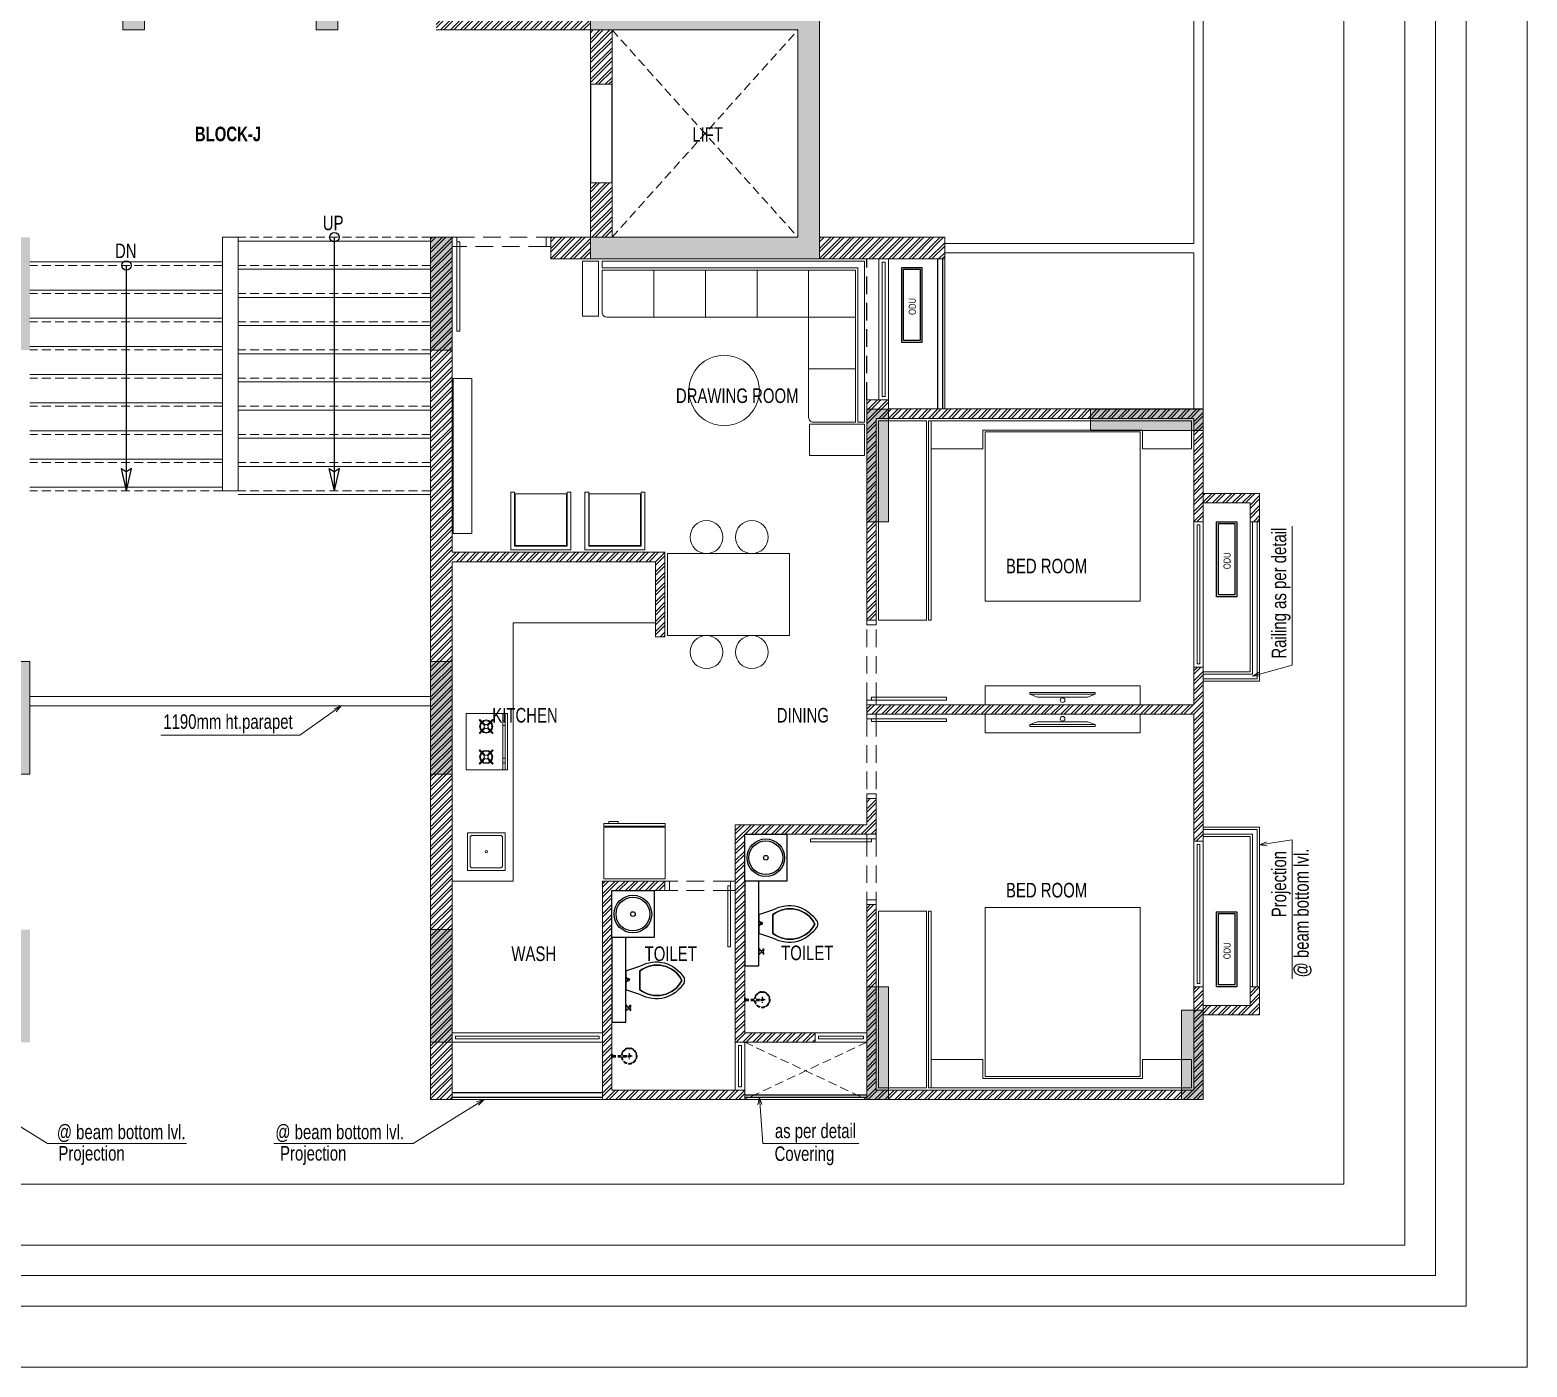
# Model space of a CAD drawing. Header units: inches. Extents: x 822859 to 1009930, y 496782 to 576896.
# Drawn here: x 871515 to 887462, y 501489 to 515730 of the extents above; entities that cross this region are included whole.
import ezdxf
from ezdxf.enums import TextEntityAlignment as Align

# ---------------------------------------------------------------- set-up
doc = ezdxf.new("R2010")
doc.units = ezdxf.units.IN
doc.header["$LTSCALE"] = 750
doc.header["$MEASUREMENT"] = 0
doc.linetypes.add('HIDDEN', pattern=[0.375, 0.25, -0.125])
doc.linetypes.add('HIDDEN2', pattern=[0.1875, 0.125, -0.0625])
for name, color, linetype, lineweight in [('COLUMN', 5, 'Continuous', 13), ('d-fur', 250, 'Continuous', 9), ('DOOR-MSA', 8, 'Continuous', 13), ('DOTTED LINE-MSA', 8, 'HIDDEN2', 13), ('ELE-01-MSA', 8, 'Continuous', 18), ('ELE-03-MSA', 145, 'Continuous', 18), ('ELE-04-MSA', 139, 'Continuous', 15), ('FURNITURE-MSA', 251, 'Continuous', 5), ('TEXT DETAIL-MSA', 8, 'Continuous', 13), ('TEXT ROOM NAME-MSA', 8, 'Continuous', 13), ('WALL HATCH-MSA', 251, 'Continuous', 9), ('WALL-MSA', 11, 'Continuous', 18), ('WINDOW-MSA', 8, 'Continuous', 13)]:
    doc.layers.add(name, color=color, linetype=linetype, lineweight=lineweight)
for name, color, linetype in [('ELE-02-MSA', 8, 'Continuous'), ('P.FIXTURE', 8, 'Continuous'), ('R.C.C HATCH-MSA', 250, 'Continuous')]:
    doc.layers.add(name, color=color, linetype=linetype)
doc.styles.add('125', font='swisscl.ttf', dxfattribs={"height": 125})
doc.styles.add('ARIAL', font='ARIALN.TTF', dxfattribs={"height": 360})
doc.styles.add('Arial Narrow', font='swisscl.ttf', dxfattribs={"height": 150})
doc.styles.add('Arial-Reg', font='swisscl.ttf', dxfattribs={"height": 155})
doc.styles.add('MtXpl_Swis721_LtCn_B', font='swisscl.ttf')
doc.styles.add('MtXpl_Swis721_LtCn_B_1', font='')
doc.styles.get('MtXpl_Swis721_LtCn_B_1').set_extended_font_data('Swis721 LtCn BT', bold=True)
doc.dimstyles.new('100 K.T', dxfattribs={"dimtxt": 360, "dimasz": 80, "dimexe": 0.18, "dimexo": 0.0625, "dimgap": 1, "dimtad": 1, "dimdec": 0, "dimzin": 0, "dimdsep": 46, "dimtxsty": 'ARIAL', "dimblk": 'DOT', "dimcen": 0.09, "dimse1": 1, "dimse2": 1, "dimclrd": 50, "dimclrt": 256, "dimadec": 0, "dimazin": 0, "dimtfac": 1, "dimtdec": 0, "dimtofl": 0, "dimtmove": 1, "dimatfit": 0, "dimfxl": 1, "dimtolj": 1, "dimtzin": 0, "dimlwd": -1, "dimarcsym": 0})
pattern_1 = [(45, (36976.4, 0), (-53.0330086, 53.0330086), []), (45, (37011.755, 0), (-53.0330086, 53.0330086), [])]

# ---------------------------------------------------------------- blocks, each defined once
blk = doc.blocks.new('A$C16cd5f5f')
at = {"layer": 'WINDOW-MSA', "ltscale": 5000}
for points in [[(50, 50), (50, 850), (80, 850), (80, 50)], [(0, 0), (50, 0), (50, 100), (0, 100)], [(900, 0), (850, 0), (850, 100), (900, 100)]]:
    blk.add_lwpolyline(points, close=True, dxfattribs=at)
at = {"layer": 'WINDOW-MSA', "linetype": 'HIDDEN', "elevation": 0}
blk.add_lwpolyline([(50, 100), (850, 100)], dxfattribs=at)
at = {"layer": 'WINDOW-MSA', "linetype": 'HIDDEN'}
blk.add_lwpolyline([(50, 0), (850, 0)], dxfattribs=at)
blk = doc.blocks.new('A$Ca69f7aba')
at = {"layer": 'WINDOW-MSA', "ltscale": 5000}
for points in [[(-750, 0), (-700, 0), (-700, -100), (-750, -100)], [(0, 0), (-50, 0), (-50, -100), (0, -100)], [(-50, -50), (-50, -700), (-80, -700), (-80, -50)]]:
    blk.add_lwpolyline(points, close=True, dxfattribs=at)
at = {"layer": 'WINDOW-MSA', "linetype": 'HIDDEN'}
blk.add_lwpolyline([(-50, 0), (-700, 0)], dxfattribs=at)
at = {"layer": 'WINDOW-MSA', "linetype": 'HIDDEN', "elevation": 0}
blk.add_lwpolyline([(-50, -100), (-700, -100)], dxfattribs=at)
blk = doc.blocks.new('A$C0454f6c0')
at = {"layer": 'WINDOW-MSA', "ltscale": 5000}
for points in [[(0, 1050), (0, 1000), (-100, 1000), (-100, 1050)], [(0, 0), (0, 50), (-100, 50), (-100, 0)]]:
    blk.add_lwpolyline(points, close=True, dxfattribs=at)
at = {"layer": 'WINDOW-MSA', "linetype": 'HIDDEN'}
for points in [[(-100, 1000), (-100, 50)], [(0, 50), (0, 1000)]]:
    blk.add_lwpolyline(points, dxfattribs=at)
at = {"layer": 'WINDOW-MSA', "ltscale": 5000, "elevation": 0}
blk.add_lwpolyline([(-50, 50), (-1000, 50), (-1000, 80), (-50, 80)], close=True, dxfattribs=at)
blk = doc.blocks.new('A$Cbea8c011')
at = {"layer": 'ELE-02-MSA', "elevation": 0}
for points in [[(400, -108), (-400, -108), (-400, 108), (400, 108)], [(380, -88), (-380, -88), (-380, 88), (380, 88)]]:
    blk.add_lwpolyline(points, close=True, dxfattribs=at)
at = {"layer": 'TEXT DETAIL-MSA', "style": 'Arial Narrow'}
blk.add_text('ODU', height=75, dxfattribs=at).set_placement((-106, -42, 0))
blk = doc.blocks.new('SHOWE')
at = {"linetype": 'HIDDEN', "ltscale": 0.2}
for p, q in [((3964261, -1171718), (3964261, -1171675)), ((3964261, -1171675), (3964263, -1171675)), ((3964261, -1171718), (3964263, -1171718)), ((3964264, -1171676), (3964264, -1171716)), ((3964269, -1171681), (3964269, -1171696)), ((3964269, -1171689), (3964438, -1171689)), ((3964269, -1171712), (3964269, -1171696)), ((3964269, -1171704), (3964438, -1171704)), ((3964479, -1171696), (3964416, -1171696)), ((3964447, -1171665), (3964447, -1171728))]:
    blk.add_line(p, q, dxfattribs=at)
for radius in [12.5, 10.6]:
    blk.add_circle((3964447, -1171696), radius, dxfattribs=at)
for centre, radius, start, end in [((3964262, -1171676), 1.76, 358.0282, 62.0821), ((3964262, -1171716), 1.76, 297.9179, 1.9718), ((3964260, -1171685), 10.1, 28.3436, 64.2104), ((3964260, -1171707), 10.1, 295.7896, 331.6564), ((3964447, -1171696), 84.1, 185.2383, 174.7617), ((3964447, -1171696), 81.4, 185.4105, 174.5895), ((3964447, -1171696), 78, 185.6496, 174.3504)]:
    blk.add_arc(centre, radius, start, end, dxfattribs=at)
blk = doc.blocks.new('t4tgg34')
for points in [[(375405, -62759), (375391, -62745), (375391, -62738), (375371, -62738), (375371, -62720), (375391, -62720), (375391, -62713), (375405, -62699), (375405, -62635), (375255, -62585, 0.412342), (374785, -62709, 0.132891), (374785, -62761, 0.412336), (375255, -62885), (375405, -62835)], [(375255, -62835, -0.475238), (374809, -62735, -0.475243), (375255, -62635)]]:
    blk.add_lwpolyline(points, format="xyb", close=True)
blk.add_lwpolyline([(375255, -62835), (375255, -62635, 0.475243), (374809, -62735, 0.475238), (375255, -62835, 0.489246)], format="xyb")
blk.add_lwpolyline([(375405, -62635), (375405, -62699), (375391, -62713), (375391, -62720), (375371, -62720), (375371, -62738), (375391, -62738), (375391, -62745), (375405, -62759), (375405, -62699), (375405, -62835)])
blk = doc.blocks.new('9')
at = {"linetype": 'Continuous'}
for p, q in [((709870, -390415), (709870, -390434)), ((709876, -390434), (709870, -390434)), ((709876, -390415), (709876, -390434))]:
    blk.add_line(p, q, dxfattribs=at)
for points in [[(709876, -390396), (709876, -390377), (709870, -390377), (709870, -390396)], [(709895, -390396), (709920, -390370), (709920, -390440), (709895, -390415)]]:
    blk.add_lwpolyline(points, dxfattribs=at)
blk.add_lwpolyline([(709895, -390415), (709870, -390415), (709870, -390396), (709895, -390396)], close=True, dxfattribs=at)
blk = doc.blocks.new('BLOCK-G & H TYPICAL COLOUMN')
at = {"layer": 'R.C.C HATCH-MSA'}
h = blk.add_hatch(color=256, dxfattribs=at)
h.dxf.hatch_style = 1
h.paths.add_polyline_path([(172697.62, -104207.75), (172688.57, -104207.75), (172688.57, -104255), (172697.62, -104255)])
h.paths.add_polyline_path([(172327.12, -104207.75), (172336.18, -104207.75), (172336.18, -104255), (172327.12, -104255)])
h.paths.add_polyline_path([(172819.88, -104207.75), (172819.88, -104216.81), (172867.12, -104216.81), (172867.12, -104207.75)])
h.paths.add_polyline_path([(172204.87, -104207.75), (172204.87, -104216.81), (172157.62, -104216.81), (172157.62, -104207.75)])
h.paths.add_polyline_path([(172561.18, -104240.06), (172552.12, -104240.06), (172552.12, -104287.31), (172561.18, -104287.31)])
h.paths.add_polyline_path([(172463.57, -104240.06), (172472.62, -104240.06), (172472.62, -104287.31), (172463.57, -104287.31)])
h.paths.add_polyline_path([(172177.87, -104422.2), (172177.87, -104431.25), (172130.62, -104431.25), (172130.62, -104422.2)])
h.paths.add_polyline_path([(172894.12, -104422.2), (172894.12, -104431.25), (172846.88, -104431.25), (172846.88, -104422.2)])
h.paths.add_polyline_path([(172336.12, -104486.75), (172336.12, -104495.81), (172288.87, -104495.81), (172288.87, -104486.75)])
h.paths.add_polyline_path([(172202.62, -104543.75), (172202.62, -104552.81), (172155.37, -104552.81), (172155.37, -104543.75)])
h.paths.add_polyline_path([(172822.13, -104543.75), (172822.13, -104552.81), (172869.37, -104552.81), (172869.37, -104543.75)])
h.paths.add_polyline_path([(172516.9, -104495.81), (172507.85, -104495.81), (172507.85, -104448.56), (172516.9, -104448.56)])
h.paths.add_polyline_path([(172697.62, -104104.25), (172688.57, -104104.25), (172688.57, -104057.01), (172697.62, -104057.01)])
h.paths.add_polyline_path([(172327.12, -104104.25), (172336.18, -104104.25), (172336.18, -104057.01), (172327.12, -104057.01)])
h.paths.add_polyline_path([(172819.88, -104104.25), (172819.88, -104095.2), (172867.12, -104095.2), (172867.12, -104104.25)])
h.paths.add_polyline_path([(172204.87, -104104.25), (172204.87, -104095.2), (172157.62, -104095.2), (172157.62, -104104.25)])
h.paths.add_polyline_path([(172561.18, -104071.94), (172552.12, -104071.94), (172552.12, -104024.7), (172561.18, -104024.7)])
h.paths.add_polyline_path([(172463.57, -104071.94), (172472.62, -104071.94), (172472.62, -104024.7), (172463.57, -104024.7)])
h.paths.add_polyline_path([(172177.87, -103889.81), (172177.87, -103880.75), (172130.62, -103880.75), (172130.62, -103889.81)])
h.paths.add_polyline_path([(172894.12, -103889.81), (172894.12, -103880.75), (172846.88, -103880.75), (172846.88, -103889.81)])
h.paths.add_polyline_path([(172336.12, -103825.25), (172336.12, -103816.2), (172288.87, -103816.2), (172288.87, -103825.25)])
h.paths.add_polyline_path([(172202.62, -103768.25), (172202.62, -103759.2), (172155.37, -103759.2), (172155.37, -103768.25)])
h.paths.add_polyline_path([(172822.13, -103768.25), (172822.13, -103759.2), (172869.37, -103759.2), (172869.37, -103768.25)])
h.paths.add_polyline_path([(172516.9, -103816.2), (172507.85, -103816.2), (172507.85, -103863.44), (172516.9, -103863.44)])
h.paths.add_polyline_path([(172548.37, -103699.31), (172548.37, -103690.25), (172595.62, -103690.25), (172595.62, -103699.31)])
h.paths.add_polyline_path([(172476.37, -103699.31), (172476.37, -103690.25), (172429.13, -103690.25), (172429.13, -103699.31)])
h.paths.add_polyline_path([(172726.82, -103612.31), (172726.82, -103603.25), (172774.06, -103603.25), (172774.06, -103612.31)])
h.paths.add_polyline_path([(172297.93, -103612.31), (172297.93, -103603.25), (172250.69, -103603.25), (172250.69, -103612.31)])
h.paths.add_polyline_path([(172920.37, -103523.81), (172920.37, -103514.75), (172857.56, -103514.75), (172857.56, -103523.81)])
h.paths.add_polyline_path([(172104.37, -103523.81), (172104.37, -103514.75), (172167.19, -103514.75), (172167.19, -103523.81)])
h.paths.add_polyline_path([(172476.37, -103492.94), (172467.32, -103492.94), (172467.32, -103445.7), (172476.37, -103445.7)])
h.paths.add_polyline_path([(172548.37, -103492.94), (172557.43, -103492.94), (172557.43, -103445.7), (172548.37, -103445.7)])
h.paths.add_polyline_path([(172663.43, -103454.75), (172759.5, -103454.75), (172759.5, -103349.7), (172663.43, -103349.7), (172663.43, -103358.75), (172750.44, -103358.75), (172750.44, -103445.7), (172663.43, -103445.7)])
h.paths.add_polyline_path([(172361.32, -103454.75), (172265.25, -103454.75), (172265.25, -103349.7), (172361.32, -103349.7), (172361.32, -103358.75), (172274.31, -103358.75), (172274.31, -103445.7), (172361.32, -103445.7)])
h.paths.add_polyline_path([(172428.37, -103358.75), (172419.32, -103358.75), (172419.32, -103311.51), (172428.37, -103311.51)])
h.paths.add_polyline_path([(172428.37, -103132.74), (172419.32, -103132.74), (172419.32, -103179.99), (172428.37, -103179.99)])
h.paths.add_polyline_path([(172151.62, -103286.75), (172151.62, -103277.7), (172104.37, -103277.7), (172104.37, -103286.75)])
h.paths.add_polyline_path([(172245.43, -103162.74), (172245.43, -103153.68), (172198.19, -103153.68), (172198.19, -103162.74)])
h.paths.add_polyline_path([(172428.37, -103021.25), (172419.32, -103021.25), (172419.32, -103068.5), (172428.37, -103068.5)])
h.paths.add_polyline_path([(172245.43, -102997.25), (172236.37, -102997.25), (172236.37, -103044.5), (172245.43, -103044.5)])
h.paths.add_polyline_path([(172104.37, -102997.25), (172104.37, -103006.31), (172151.62, -103006.31), (172151.62, -102997.25)])
h.paths.add_polyline_path([(172596.37, -103358.75), (172605.43, -103358.75), (172605.43, -103311.51), (172596.37, -103311.51)])
h.paths.add_polyline_path([(172596.37, -103132.74), (172605.43, -103132.74), (172605.43, -103179.99), (172596.37, -103179.99)])
h.paths.add_polyline_path([(172873.13, -103286.75), (172873.13, -103277.7), (172920.37, -103277.7), (172920.37, -103286.75)])
h.paths.add_polyline_path([(172779.32, -103162.74), (172779.32, -103153.68), (172826.56, -103153.68), (172826.56, -103162.74)])
h.paths.add_polyline_path([(172596.37, -103021.25), (172605.43, -103021.25), (172605.43, -103068.5), (172596.37, -103068.5)])
h.paths.add_polyline_path([(172779.32, -102997.25), (172788.37, -102997.25), (172788.37, -103044.5), (172779.32, -103044.5)])
h.paths.add_polyline_path([(172920.37, -102997.25), (172920.37, -103006.31), (172873.13, -103006.31), (172873.13, -102997.25)])
h.paths.add_polyline_path([(172548.37, -104612.7), (172548.37, -104621.75), (172595.62, -104621.75), (172595.62, -104612.7)])
h.paths.add_polyline_path([(172476.37, -104612.7), (172476.37, -104621.75), (172429.13, -104621.75), (172429.13, -104612.7)])
h.paths.add_polyline_path([(172297.93, -104699.7), (172297.93, -104708.75), (172250.69, -104708.75), (172250.69, -104699.7)])
h.paths.add_polyline_path([(172104.37, -104788.2), (172104.37, -104797.25), (172167.19, -104797.25), (172167.19, -104788.2)])
h.paths.add_polyline_path([(172726.82, -104699.7), (172726.82, -104708.75), (172774.06, -104708.75), (172774.06, -104699.7)])
h.paths.add_polyline_path([(172920.37, -104788.2), (172920.37, -104797.25), (172857.56, -104797.25), (172857.56, -104788.2)])
h.paths.add_polyline_path([(172476.37, -104819.06), (172467.32, -104819.06), (172467.32, -104866.31), (172476.37, -104866.31)])
h.paths.add_polyline_path([(172548.37, -104819.06), (172557.43, -104819.06), (172557.43, -104866.31), (172548.37, -104866.31)])
h.paths.add_polyline_path([(172663.43, -104857.25), (172759.5, -104857.25), (172759.5, -104962.31), (172663.43, -104962.31), (172663.43, -104953.25), (172750.44, -104953.25), (172750.44, -104866.31), (172663.43, -104866.31)])
h.paths.add_polyline_path([(172361.32, -104857.25), (172265.25, -104857.25), (172265.25, -104962.31), (172361.32, -104962.31), (172361.32, -104953.25), (172274.31, -104953.25), (172274.31, -104866.31), (172361.32, -104866.31)])
h.paths.add_polyline_path([(172428.37, -104953.25), (172419.32, -104953.25), (172419.32, -105000.5), (172428.37, -105000.5)])
h.paths.add_polyline_path([(172428.37, -105178.31), (172419.32, -105178.31), (172419.32, -105131.06), (172428.37, -105131.06)])
h.paths.add_polyline_path([(172151.62, -105025.25), (172151.62, -105034.31), (172104.37, -105034.31), (172104.37, -105025.25)])
h.paths.add_polyline_path([(172245.43, -105072.5), (172236.37, -105072.5), (172236.37, -105025.25), (172245.43, -105025.25)])
h.paths.add_polyline_path([(172428.37, -105290.75), (172419.32, -105290.75), (172419.32, -105243.51), (172428.37, -105243.51)])
h.paths.add_polyline_path([(172245.43, -105314.75), (172236.37, -105314.75), (172236.37, -105267.51), (172245.43, -105267.51)])
h.paths.add_polyline_path([(172104.37, -105277.35), (172113.43, -105277.35), (172113.43, -105314.75), (172104.37, -105314.75)])
h.paths.add_polyline_path([(172596.37, -104953.25), (172605.43, -104953.25), (172605.43, -105000.5), (172596.37, -105000.5)])
h.paths.add_polyline_path([(172596.37, -105178.31), (172605.43, -105178.31), (172605.43, -105131.06), (172596.37, -105131.06)])
h.paths.add_polyline_path([(172873.13, -105025.25), (172873.13, -105034.31), (172920.37, -105034.31), (172920.37, -105025.25)])
h.paths.add_polyline_path([(172788.37, -105025.25), (172779.32, -105025.25), (172779.32, -105072.5), (172788.37, -105072.5)])
h.paths.add_polyline_path([(172596.37, -105290.75), (172605.43, -105290.75), (172605.43, -105243.51), (172596.37, -105243.51)])
h.paths.add_polyline_path([(172779.32, -105314.75), (172788.37, -105314.75), (172788.37, -105267.51), (172779.32, -105267.51)])
h.paths.add_polyline_path([(172911.32, -105314.75), (172920.37, -105314.75), (172920.37, -105277.35), (172911.32, -105277.35)])
h.paths.add_polyline_path([(172688.63, -104486.75), (172688.63, -104495.81), (172735.87, -104495.81), (172735.87, -104486.75)])
h.paths.add_polyline_path([(172688.63, -103825.25), (172688.63, -103816.2), (172735.87, -103816.2), (172735.87, -103825.25)])
at = {"layer": 'COLUMN'}
for points in [[(172476.37, -104819.06), (172467.32, -104819.06), (172467.32, -104866.31), (172476.37, -104866.31)], [(172548.37, -104819.06), (172557.43, -104819.06), (172557.43, -104866.31), (172548.37, -104866.31)], [(172663.43, -104857.25), (172759.5, -104857.25), (172759.5, -104962.31), (172663.43, -104962.31), (172663.43, -104953.25), (172750.44, -104953.25), (172750.44, -104866.31), (172663.43, -104866.31)], [(172596.37, -104953.25), (172605.43, -104953.25), (172605.43, -105000.5), (172596.37, -105000.5)], [(172788.37, -105025.25), (172779.32, -105025.25), (172779.32, -105072.5), (172788.37, -105072.5)], [(172873.13, -105025.25), (172873.13, -105034.31), (172920.37, -105034.31), (172920.37, -105025.25)], [(172428.37, -105178.31), (172419.32, -105178.31), (172419.32, -105131.06), (172428.37, -105131.06)], [(172596.37, -105178.31), (172605.43, -105178.31), (172605.43, -105131.06), (172596.37, -105131.06)], [(172596.37, -105290.75), (172605.43, -105290.75), (172605.43, -105243.51), (172596.37, -105243.51)], [(172779.32, -105314.75), (172788.37, -105314.75), (172788.37, -105267.51), (172779.32, -105267.51)], [(172911.32, -105314.75), (172920.37, -105314.75), (172920.37, -105277.35), (172911.32, -105277.35)]]:
    blk.add_lwpolyline(points, close=True, dxfattribs=at)
blk = doc.blocks.new('_Dot')
at = {"linetype": 'ByBlock', "lineweight": -2}
blk.add_line((-0.5, 0), (-1, 0), dxfattribs=at)
at = {"linetype": 'ByBlock', "const_width": 0.5}
blk.add_lwpolyline([(-0.25, 0, 1), (0.25, 0, 1)], format="xyb", close=True, dxfattribs=at)
blk = doc.blocks.new('G$C7997B730')
at = {"layer": 'FURNITURE-MSA'}
for p, q in [((36, 1325, 0), (0, 1325, 0)), ((0, 1325, 0), (0, 0, 0)), ((36, 1325, 0), (0, 1325, 0)), ((93, 1169, 0), (36, 1325, 0)), ((36, 0, 0), (36, 1325, 0)), ((93, 1169, 0), (36, 1325, 0)), ((93, 156, 0), (93, 1169, 0)), ((36, 0, 0), (0, 0, 0)), ((93, 156, 0), (36, 0, 0))]:
    blk.add_line(p, q, dxfattribs=at)
blk = doc.blocks.new('G$CA9DB4A96')
at = {"layer": 'FURNITURE-MSA'}
for points in [[(550, 0), (550, 650), (0, 650), (0, 0)], [(560, 0), (590, 0), (590, 650), (560, 650)], [(590, 500), (610, 500), (610, 600), (590, 600)]]:
    blk.add_lwpolyline(points, close=True, dxfattribs=at)
blk = doc.blocks.new('STUV')
at = {"layer": 'FURNITURE-MSA'}
for p, q in [((169, 0, 0), (169, -600, 0)), ((-81, -70), (-75, -63)), ((-31, -120), (-81, -70)), ((-81, -207), (-31, -157)), ((-75, -63), (-25, -113)), ((-25, -113), (-31, -120)), ((-31, -157), (-25, -163)), ((12, -113), (62, -63)), ((18, -120), (12, -113)), ((12, -163), (18, -157)), ((68, -70), (18, -120)), ((18, -157), (68, -207)), ((62, -63), (68, -70)), ((169, -76, 0), (194, -76, 0)), ((194, -126, 0), (169, -126, 0)), ((-75, -213), (-81, -207)), ((-25, -163), (-75, -213)), ((62, -213), (12, -163)), ((68, -207), (62, -213)), ((-81, -393), (-75, -387)), ((-31, -443), (-81, -393)), ((-75, -387), (-25, -437)), ((-25, -437), (-31, -443)), ((12, -437), (62, -387)), ((18, -443), (12, -437)), ((68, -393), (18, -443)), ((62, -387), (68, -393)), ((194, -474, 0), (169, -474, 0)), ((-81, -530), (-31, -480)), ((-75, -537), (-81, -530)), ((-25, -487), (-75, -537)), ((-31, -480), (-25, -487)), ((12, -487), (18, -480)), ((62, -537), (12, -487)), ((18, -480), (68, -530)), ((68, -530), (62, -537)), ((194, -524, 0), (169, -524, 0))]:
    blk.add_line(p, q, dxfattribs=at)
for points in [[(-219, -600), (219, -600), (219, 0), (-219, 0)], [(219, -600), (194, -600), (194, 0), (219, 0)]]:
    blk.add_lwpolyline(points, close=True, dxfattribs=at)
for centre, radius in [((-7, -138), 70.6), ((-7, -138), 61.8), ((-7, -138), 22.1), ((-7, -462), 70.6), ((-7, -462), 61.8), ((-7, -462), 22.1)]:
    blk.add_circle(centre, radius, dxfattribs=at)
blk = doc.blocks.new('G$C1887B0AA')
at = {"layer": 'FURNITURE-MSA'}
blk.add_lwpolyline([(0, 0), (300, 0), (300, 300), (0, 300)], close=True, dxfattribs=at)
blk.add_lwpolyline([(40, 20), (260, 20, 0.414214), (280, 40), (280, 260, 0.414214), (260, 280), (40, 280, 0.414214), (20, 260), (20, 40, 0.414214)], format="xyb", close=True, dxfattribs=at)
blk.add_circle((150, 150), 10, dxfattribs=at)
blk = doc.blocks.new('A$Caebde61c')
at = {"layer": 'FURNITURE-MSA'}
for p, q in [((14874, -50032), (14874, -50532)), ((15424, -50032), (15424, -50532)), ((15974, -50032), (15974, -50532)), ((16524, -50532, 0), (16524, -50032, 0)), ((16524, -50532, 0), (17024, -50532, 0)), ((16524, -51084, 0), (17024, -51084, 0)), ((13377, -56540), (13377, -53787)), ((13377, -53787), (14894, -53787))]:
    blk.add_line(p, q, dxfattribs=at)
for points in [[(14284, -50522), (14114, -50522), (14114, -49937), (14284, -49937)], [(17119, -51651), (17049, -51651), (17049, -50007), (14324, -50007), (14324, -49937), (17119, -49937)], [(12936, -52837), (12736, -52837), (12736, -51187), (12936, -51187)], [(17269, -53761), (17269, -51636), (17779, -51636), (17779, -53761)], [(17799, -53761), (17799, -51636), (17829, -51636), (17829, -53761)], [(20079, -51736), (18379, -51736), (18379, -51936), (17829, -51936), (17829, -51636), (20601, -51636), (20601, -51936), (20079, -51936)], [(16534, -51671), (16534, -52007), (17119, -52007), (17119, -51671)], [(18404, -51756), (18404, -53556), (20054, -53556), (20054, -51756)], [(16319, -53050), (15019, -53050), (15019, -53925), (16319, -53925)], [(20054, -54461), (20054, -54661), (18404, -54661), (18404, -54461)], [(20054, -54961), (20054, -54761), (18404, -54761), (18404, -54961)], [(17269, -56860), (17269, -58740), (17779, -58740), (17779, -56860)], [(17799, -56860), (17799, -58740), (17829, -58740), (17829, -56860)], [(18404, -58620), (18404, -56820), (20054, -56820), (20054, -58620)], [(20079, -58640), (18379, -58640), (18379, -58440), (17829, -58440), (17829, -58740), (20601, -58740), (20601, -58440), (20079, -58440)]]:
    blk.add_lwpolyline(points, close=True, dxfattribs=at)
blk.add_lwpolyline([(17024, -50032), (14324, -50032), (14324, -50482, 0.414214), (14374, -50532), (16524, -50532), (16524, -51601, 0.414214), (16574, -51651), (17024, -51651), (17024, -50032)], format="xyb", dxfattribs=at)
blk.add_lwpolyline([(13377, -56540), (12727, -56540)], dxfattribs=at)
for centre, radius in [((15624, -51314, 0), 375), ((15436, -52875), 175), ((15919, -52875), 175), ((15436, -54100), 175), ((15919, -54100), 175), ((19229, -54612, 0), 25), ((19229, -54810, 0), 25)]:
    blk.add_circle(centre, radius, dxfattribs=at)
for name, p, xscale, yscale, zscale, rotation in [('G$C7997B730', (19576, -54531, 0), -0.5248800000000006, 0.5248800000000006, 0.5248800000000006, 90), ('G$C7997B730', (19576, -54891, 0), 0.5248800000000006, 0.5248800000000006, 0.5248800000000006, 90.00000000000001), ('G$C1887B0AA', (12891, -56025), 1.333333333333334, 1.333333333333334, 1.333333333333334, 270)]:
    blk.add_blockref(name, p, dxfattribs=dict(at, xscale=xscale, yscale=yscale, zscale=zscale, rotation=rotation))
blk.add_blockref('STUV', (13096, -54755), dxfattribs=at)
at = {"layer": 'FURNITURE-MSA', "rotation": 90.00000000000001}
blk.add_blockref('G$CA9DB4A96', (14994, -56515), dxfattribs=at)

msp = doc.modelspace()

# ---------------------------------------------------------------- hatches: boundary and pattern name
at = {"layer": 'WALL HATCH-MSA'}
h = msp.add_hatch(dxfattribs=at)
h.set_pattern_fill('ANSI32', color=256, scale=200)
h.set_pattern_definition(pattern_1)
h.paths.add_polyline_path([(877486, 515830), (875843, 515830), (875843, 515730), (877486, 515730)])
h = msp.add_hatch(dxfattribs=at)
h.set_pattern_fill('ANSI32', color=256, scale=200)
h.set_pattern_definition(pattern_1)
h.paths.add_polyline_path([(877716, 515730), (877486, 515730), (877486, 515151), (877716, 515151)])
h = msp.add_hatch(dxfattribs=at)
h.set_pattern_fill('ANSI32', color=256, scale=200)
h.set_pattern_definition(pattern_1)
h.paths.add_polyline_path([(877486, 513522), (877716, 513522), (877716, 514101), (877486, 514101)])
h = msp.add_hatch(dxfattribs=at)
h.set_pattern_fill('ANSI32', color=256, scale=200)
h.set_pattern_definition(pattern_1)
h.paths.add_polyline_path([(875783, 504339), (876013, 504339), (876013, 510067), (878179, 510067), (878179, 509267), (878279, 509267), (878279, 510167), (876013, 510167), (876013, 513522), (875783, 513522)])
h = msp.add_hatch(dxfattribs=at)
h.set_pattern_fill('ANSI32', color=256, scale=200)
h.set_pattern_definition(pattern_1)
h.paths.add_polyline_path([(877486, 513292), (877486, 513522), (877063, 513522), (877063, 513292)], flags=17)
h = msp.add_hatch(dxfattribs=at)
h.set_pattern_fill('ANSI32', color=256, scale=200)
h.set_pattern_definition(pattern_1)
h.paths.add_polyline_path([(881259, 513292), (881259, 513522), (879926, 513522), (879926, 513292)])
h = msp.add_hatch(dxfattribs=at)
h.set_pattern_fill('ANSI32', color=256, scale=200)
h.set_pattern_definition(pattern_1)
h.paths.add_polyline_path([(880429, 511792), (880429, 509443), (880529, 509443), (880529, 511593), (883912, 511593), (883912, 510493), (884012, 510493), (884012, 511693), (880659, 511693), (880659, 511792)])
h = msp.add_hatch(dxfattribs=at)
h.set_pattern_fill('ANSI32', color=256, scale=200)
h.set_pattern_definition(pattern_1)
h.paths.add_polyline_path([(884012, 510793), (884012, 510693), (884512, 510693), (884512, 510493), (884612, 510493), (884612, 510793)])
h = msp.add_hatch(dxfattribs=at)
h.set_pattern_fill('ANSI32', color=256, scale=200)
h.set_pattern_definition(pattern_1)
h.paths.add_polyline_path([(884012, 508943), (883912, 508943), (883912, 508543), (880429, 508543), (880429, 508443), (883912, 508443), (883912, 507089), (884012, 507089)])
h = msp.add_hatch(dxfattribs=at)
h.set_pattern_fill('ANSI32', color=256, scale=200)
h.set_pattern_definition(pattern_1)
h.paths.add_polyline_path([(879129, 505049), (879129, 507164), (880529, 507164), (880529, 507543), (880429, 507543), (880429, 507264), (879029, 507264), (879029, 504949), (879879, 504949), (879879, 505049)])
h = msp.add_hatch(dxfattribs=at)
h.set_pattern_fill('ANSI32', color=256, scale=200)
h.set_pattern_definition(pattern_1)
h.paths.add_polyline_path([(877713, 504439), (877713, 506564), (878279, 506564), (878279, 506664), (877613, 506664), (877613, 504339), (879129, 504339), (879129, 504439)])
h = msp.add_hatch(dxfattribs=at)
h.set_pattern_fill('ANSI32', color=256, scale=200)
h.set_pattern_definition(pattern_1)
h.paths.add_polyline_path([(884012, 505539), (883912, 505539), (883912, 504439), (880529, 504439), (880529, 506414), (880429, 506414), (880429, 504339), (884012, 504339)])
h = msp.add_hatch(dxfattribs=at)
h.set_pattern_fill('ANSI32', color=256, scale=200)
h.set_pattern_definition(pattern_1)
h.paths.add_polyline_path([(884612, 505239), (884612, 505539), (884512, 505539), (884512, 505339), (884012, 505339), (884012, 505239)])

# ---------------------------------------------------------------- linework, layer by layer
for p, q in [((874758, 510822), (874758, 513522)), ((872543, 510822), (872543, 513222)), ((872543, 510822), (872489, 511058)), ((872489, 511058), (872543, 511023)), ((872543, 510822), (872598, 511058)), ((872598, 511058), (872543, 511023)), ((874758, 510822), (874703, 511058)), ((874703, 511058), (874758, 511023)), ((874758, 510822), (874812, 511058)), ((874812, 511058), (874758, 511023))]:
    msp.add_line(p, q)
for centre in [(874758, 513522), (872543, 513222)]:
    msp.add_circle(centre, 50)
at = {"layer": 'd-fur', "ltscale": 100}
for points in [[(876638, 510808), (876678, 510808), (876678, 510232), (877237, 510232), (877237, 510808), (877277, 510808), (877277, 510192), (876638, 510192)], [(877231, 510788), (876684, 510788), (876684, 510238), (877231, 510238)], [(877427, 510808), (877467, 510808), (877467, 510232), (878026, 510232), (878026, 510808), (878066, 510808), (878066, 510192), (877427, 510192)], [(878020, 510788), (877473, 510788), (877473, 510238), (878020, 510238)]]:
    msp.add_lwpolyline(points, close=True, dxfattribs=at)
at = {"layer": 'Defpoints', "color": 1, "lineweight": 0}
for points in [[(887462, 566054), (859836, 566054), (859836, 501489), (887462, 501489)], [(886812, 565404), (860486, 565404), (860486, 502139), (886812, 502139)], [(886487, 565079), (860811, 565079), (860811, 502464), (886487, 502464)], [(886162, 564754), (861136, 564754), (861136, 502789), (886162, 502789)], [(885512, 564104), (861786, 564104), (861786, 503439), (885512, 503439)]]:
    msp.add_lwpolyline(points, close=True, dxfattribs=at)
at = {"layer": 'DOTTED LINE-MSA'}
for p, q in [((877716, 513522), (879696, 515730)), ((877716, 515730), (879696, 513522)), ((875783, 513522), (873733, 513522)), ((873565, 513222), (871515, 513222)), ((875783, 513222), (873733, 513222)), ((873565, 512922), (871515, 512922)), ((875783, 512922), (873733, 512922)), ((873565, 512622), (871515, 512622)), ((875783, 512622), (873733, 512622)), ((873565, 512322), (871515, 512322)), ((875783, 512322), (873733, 512322)), ((873565, 512022), (871515, 512022)), ((875783, 512022), (873733, 512022)), ((873565, 511722), (871515, 511722)), ((875783, 511722), (873733, 511722)), ((873565, 511422), (871515, 511422)), ((875783, 511422), (873733, 511422)), ((873565, 511122), (871515, 511122)), ((875783, 511122), (873733, 511122)), ((873565, 510822), (871515, 510822)), ((875783, 510822), (873733, 510822)), ((879129, 504949), (880429, 504339)), ((880429, 504949), (879129, 504339))]:
    msp.add_line(p, q, dxfattribs=at)
at = {"layer": 'ELE-01-MSA'}
for p, q in [((875783, 513482), (873733, 513482)), ((873565, 513259), (871515, 513259)), ((875783, 513182), (873733, 513182)), ((873565, 512959), (871515, 512959)), ((875783, 512882), (873733, 512882)), ((873565, 512659), (871515, 512659)), ((875783, 512582), (873733, 512582)), ((873565, 512359), (871515, 512359)), ((875783, 512282), (873733, 512282)), ((873565, 512059), (871515, 512059)), ((875783, 511982), (873733, 511982)), ((873565, 511759), (871515, 511759)), ((875783, 511682), (873733, 511682)), ((873565, 511459), (871515, 511459)), ((875783, 511382), (873733, 511382)), ((873565, 511159), (871515, 511159)), ((875783, 511082), (873733, 511082)), ((873565, 510859), (871515, 510859)), ((875783, 510782), (873733, 510782)), ((875783, 508630), (871515, 508630)), ((875783, 508530), (871515, 508530))]:
    msp.add_line(p, q, dxfattribs=at)
at = {"layer": 'ELE-01-MSA', "lineweight": 0}
for p, q in [((884537, 510493), (884537, 508868)), ((884587, 510493), (884587, 508818)), ((884537, 508868), (884012, 508868)), ((884587, 508818), (884012, 508818)), ((884587, 507214), (884012, 507214)), ((884537, 507164), (884012, 507164)), ((884537, 505539), (884537, 507164)), ((884587, 505539), (884587, 507214))]:
    msp.add_line(p, q, dxfattribs=at)
at = {"layer": 'ELE-01-MSA'}
msp.add_lwpolyline([(873733, 513522), (873565, 513522), (873565, 510822), (873733, 510822)], close=True, dxfattribs=at)
at = {"layer": 'ELE-02-MSA'}
for p, q in [((877486, 515151), (877486, 514101)), ((877716, 514101), (877716, 515151)), ((881184, 513292), (881184, 511693)), ((881234, 513292), (881234, 511693)), ((876013, 504414), (877613, 504414)), ((876013, 504364), (877613, 504364)), ((879129, 504389), (880429, 504389)), ((879129, 504364), (880429, 504364))]:
    msp.add_line(p, q, dxfattribs=at)
at = {"layer": 'ELE-02-MSA', "linetype": 'HIDDEN'}
msp.add_line((880429, 511792), (880429, 513292), dxfattribs=at)
at = {"layer": 'ELE-03-MSA'}
for p, q in [((883912, 513457), (883912, 517484)), ((884012, 511693), (884012, 517484)), ((881259, 513457), (883912, 513457)), ((881259, 513357), (883912, 513357)), ((883912, 511693), (883912, 513357))]:
    msp.add_line(p, q, dxfattribs=at)
at = {"layer": 'ELE-03-MSA', "lineweight": 0}
for p, q in [((884512, 510493), (884512, 508893)), ((884612, 510493), (884612, 508793)), ((884512, 508893), (884012, 508893)), ((884612, 508793), (884012, 508793)), ((884612, 507239), (884012, 507239)), ((884512, 507139), (884012, 507139)), ((884512, 505539), (884512, 507139)), ((884612, 505539), (884612, 507239))]:
    msp.add_line(p, q, dxfattribs=at)
at = {"layer": 'ELE-04-MSA'}
for p, q in [((881259, 513292), (881259, 511693)), ((876013, 504339), (877613, 504339)), ((879129, 504339), (880429, 504339))]:
    msp.add_line(p, q, dxfattribs=at)
at = {"layer": 'P.FIXTURE'}
for points in [[(879579, 506664), (879129, 506664), (879129, 507164), (879579, 507164)], [(879279, 505764), (879279, 506664), (879129, 506664), (879129, 505764)], [(878163, 506064), (877713, 506064), (877713, 506564), (878163, 506564)], [(877863, 505164), (877863, 506064), (877713, 506064), (877713, 505164)]]:
    msp.add_lwpolyline(points, close=True, dxfattribs=at)
for centre, radius in [((879354, 506914), 200), ((879354, 506914), 180), ((879354, 506914), 25), ((877938, 506314), 200), ((877938, 506314), 180), ((877938, 506314), 25)]:
    msp.add_circle(centre, radius, dxfattribs=at)
at = {"layer": 'WALL-MSA'}
for p, q in [((875843, 515730), (877716, 515730)), ((875783, 504339), (875783, 513522)), ((876013, 513522), (875783, 513522)), ((876013, 510167), (876013, 513522)), ((880429, 511792), (880429, 509443)), ((883912, 511593), (880529, 511593)), ((880529, 511593), (880529, 509443)), ((884012, 511693), (880659, 511693)), ((876013, 510167), (878279, 510167)), ((878279, 509267), (878279, 510167)), ((876013, 504339), (876013, 510067)), ((876013, 510067), (878179, 510067)), ((878179, 509267), (878179, 510067)), ((880529, 509443), (880429, 509443)), ((878179, 509267), (878279, 509267)), ((883912, 508543), (880429, 508543)), ((880429, 508543), (880429, 508443)), ((883912, 508443), (880429, 508443)), ((880529, 507543, 0), (880429, 507543, 0)), ((880429, 507543, 0), (880429, 507264)), ((880529, 507543, 0), (880529, 507164)), ((879029, 507264), (880429, 507264)), ((879029, 507264), (879029, 504949)), ((879129, 507164), (880529, 507164)), ((879129, 507164), (879129, 505049)), ((877613, 506664), (878279, 506664)), ((877613, 504339), (877613, 506664)), ((878279, 506664), (878279, 506564)), ((877713, 506564), (878279, 506564)), ((877713, 504439), (877713, 506564)), ((880429, 506414, 0), (880529, 506414, 0)), ((880429, 506414, 0), (880429, 504339)), ((880529, 506414, 0), (880529, 504439)), ((879129, 505049), (879879, 505049)), ((879879, 505049), (879879, 504949)), ((879029, 504949), (879879, 504949)), ((877713, 504439), (879129, 504439)), ((879129, 504439), (879129, 504339)), ((880529, 504439), (883912, 504439)), ((876013, 504339), (875783, 504339)), ((877613, 504339), (879129, 504339)), ((880429, 504339), (884012, 504339))]:
    msp.add_line(p, q, dxfattribs=at)
at = {"layer": 'WALL-MSA', "linetype": 'ByBlock'}
for p, q in [((880659, 511792), (880429, 511792)), ((880659, 511693), (880659, 511792)), ((883912, 510493), (883912, 511593)), ((884012, 510493), (884012, 511693)), ((883912, 510493), (884012, 510493)), ((883912, 508543), (883912, 508943)), ((883912, 508943), (884012, 508943)), ((884012, 507089), (884012, 508943)), ((883912, 507089), (883912, 508443)), ((883912, 507089), (884012, 507089)), ((883912, 504439), (883912, 505539)), ((883912, 505539), (884012, 505539)), ((884012, 504339), (884012, 505539))]:
    msp.add_line(p, q, dxfattribs=at)
at = {"layer": 'WALL-MSA'}
for points in [[(877486, 515830), (877486, 515151), (877716, 515151), (877716, 515730)], [(877716, 513522), (877063, 513522), (877063, 513292), (877486, 513292), (877486, 514101)], [(877486, 514101), (877716, 514101), (877716, 513522)]]:
    msp.add_lwpolyline(points, dxfattribs=at)
msp.add_lwpolyline([(881259, 513522), (879926, 513522), (879926, 513292), (881259, 513292)], close=True, dxfattribs=at)
at = {"layer": 'WALL-MSA', "linetype": 'ByBlock'}
for points in [[(884612, 510793), (884612, 510493), (884512, 510493), (884512, 510693), (884012, 510693), (884012, 510793)], [(884612, 505239), (884612, 505539), (884512, 505539), (884512, 505339), (884012, 505339), (884012, 505239)]]:
    msp.add_lwpolyline(points, close=True, dxfattribs=at)
at = {"layer": 'WINDOW-MSA'}
for p, q in [((880559, 511792), (880559, 513292)), ((880659, 511792), (880659, 513292)), ((883912, 510493), (883912, 508943)), ((884012, 508943), (884012, 510493)), ((883912, 505539), (883912, 507089)), ((884012, 507089), (884012, 505539)), ((877613, 505049), (876013, 505049)), ((877613, 504949), (877613, 505049)), ((879879, 505049), (880429, 505049)), ((877613, 504949), (876013, 504949)), ((879029, 504949), (879029, 504439)), ((879129, 504439), (879129, 504949)), ((879879, 504949), (880429, 504949))]:
    msp.add_line(p, q, dxfattribs=at)
for points in [[(880624, 513257), (880624, 511827), (880594, 511827), (880594, 513257)], [(883947, 508978), (883947, 510458), (883977, 510458), (883977, 508978)], [(883947, 507054), (883947, 505574), (883977, 505574), (883977, 507054)], [(877578, 505014), (877578, 504984), (876048, 504984), (876048, 505014)], [(879094, 504914), (879094, 504474), (879064, 504474), (879064, 504914)], [(880394, 505014), (880394, 504984), (879914, 504984), (879914, 505014)]]:
    msp.add_lwpolyline(points, close=True, dxfattribs=at)

# ---------------------------------------------------------------- block references
at = {"rotation": 90.00000000000001}
for p in [(880909, 512801), (884262, 510093, 0), (884262, 505939, 0)]:
    msp.add_blockref('A$Cbea8c011', p, dxfattribs=at)
at = {"layer": 'COLUMN', "xscale": 25.4, "yscale": 25.4, "zscale": 25.4}
msp.add_blockref('BLOCK-G & H TYPICAL COLOUMN', (-3508165, 3179334), dxfattribs=at)
at = {"layer": 'DOOR-MSA', "extrusion": (1.29144e-41, -1.29247e-26, -1), "zscale": -1.000000000000001, "rotation": 90.00000000000001}
msp.add_blockref('A$C0454f6c0', (-876013, 513522, 0), dxfattribs=at)
at = {"layer": 'DOOR-MSA', "xscale": -1, "rotation": 270}
for name, p in [('A$C16cd5f5f', (880429, 508543, 0)), ('A$Ca69f7aba', (880529, 507164))]:
    msp.add_blockref(name, p, dxfattribs=at)
at = {"layer": 'DOOR-MSA', "extrusion": (2.86986e-42, 1.29247e-26, -1), "xscale": -1, "zscale": -1, "rotation": 90}
msp.add_blockref('A$C16cd5f5f', (-880429, 508443), dxfattribs=at)
at = {"layer": 'DOOR-MSA'}
msp.add_blockref('A$Ca69f7aba', (879029, 506664, 0), dxfattribs=at)
at = {"layer": 'FURNITURE-MSA'}
msp.add_blockref('A$Caebde61c', (863286, 563204), dxfattribs=at)
at = {"layer": 'P.FIXTURE', "xscale": -1}
for p in [(1254685, 568943, 0), (1253268, 568343, 0)]:
    msp.add_blockref('t4tgg34', p, dxfattribs=at)
at = {"layer": 'P.FIXTURE', "color": 1, "xscale": -1}
for p in [(1589200, 896320, 0), (1587783, 895720, 0)]:
    msp.add_blockref('9', p, dxfattribs=at)
at = {"layer": 'P.FIXTURE', "lineweight": 30}
for p in [(-3085132, 1677098), (-3086549, 1676498)]:
    msp.add_blockref('SHOWE', p, dxfattribs=at)

# ---------------------------------------------------------------- texts
at = {"layer": 'TEXT DETAIL-MSA', "style": '125'}
for s, p in [('Railing as per detail', (884819, 509732)), ('Projection', (884819, 506633)), ('@ beam bottom lvl.', (885059, 506325))]:
    msp.add_text(s, height=155, rotation=90, dxfattribs=at).set_placement(p, align=Align.MIDDLE_CENTER)
for s, p in [('1190mm ht.parapet', (873625, 508364)), ('@ beam bottom lvl.', (872488, 503994)), ('@ beam bottom lvl.', (874815, 503994)), ('as per detail', (879883, 504005)), ('Projection', (872172, 503766)), ('Projection', (874533, 503766)), ('Covering ', (879787, 503762))]:
    msp.add_text(s, height=155, dxfattribs=at).set_placement(p, align=Align.MIDDLE_CENTER)
at = {"layer": 'TEXT ROOM NAME-MSA', "lineweight": 0}
for s, style, p in [('BLOCK-J', 'MtXpl_Swis721_LtCn_B_1', (873272, 514545)), ('LIFT', 'Arial-Reg', (878571, 514539)), ('UP', 'Arial-Reg', (874635, 513597)), ('DN', 'Arial-Reg', (872422, 513300)), ('DRAWING ROOM', 'MtXpl_Swis721_LtCn_B', (878396, 511757)), ('BED ROOM', 'MtXpl_Swis721_LtCn_B', (881912, 509943)), ('KITCHEN', 'MtXpl_Swis721_LtCn_B', (876440, 508354)), ('DINING', 'MtXpl_Swis721_LtCn_B', (879470, 508354)), ('BED ROOM', 'MtXpl_Swis721_LtCn_B', (881912, 506491)), ('WASH', 'MtXpl_Swis721_LtCn_B', (876644, 505814)), ('TOILET', 'MtXpl_Swis721_LtCn_B', (878063, 505814)), ('TOILET', 'MtXpl_Swis721_LtCn_B', (879517, 505823))]:
    msp.add_text(s, height=155, dxfattribs=dict(at, style=style)).set_placement(p)

# ---------------------------------------------------------------- leaders
at = {"layer": 'TEXT DETAIL-MSA'}
for points in [[(884537, 508849), (884962, 508963), (884962, 510445)], [(874832, 508530), (874390, 508220), (872908, 508220)], [(884612, 507050), (884962, 507106), (884962, 505624)], [(870946, 504339), (871701, 503869), (873183, 503869)], [(876352, 504339), (875597, 503869), (874115, 503869)], [(879285, 504364), (879321, 503869), (880345, 503869)]]:
    msp.add_leader(points, dimstyle='100 K.T', override={"dimgap": 1, "dimtad": 0, "dimclrd": 256, "dimldrblk": 'Open30'}, dxfattribs=at)

doc.saveas('drawing.dxf')
